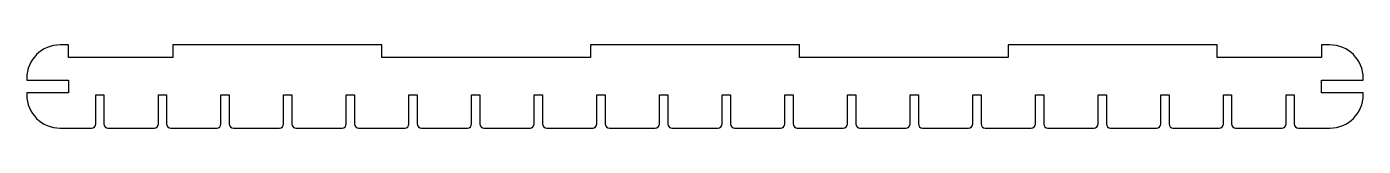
# Model space of a CAD drawing. Header units: millimetres. Extents: x -160 to 160, y -10 to 10.
import ezdxf

# ---------------------------------------------------------------- set-up
doc = ezdxf.new("R2010")
doc.units = ezdxf.units.MM
doc.layers.add('PERIMETER', color=5, linetype='CONTINUOUS')

msp = doc.modelspace()

# ---------------------------------------------------------------- linework, layer by layer
at = {"layer": 'PERIMETER'}
for p, q in [((-150.022, 10.005), (-152, 10.005)), ((-150.022, 7.005), (-150.022, 10.005)), ((-74.995, 10.005), (-125.005, 10.005)), ((-125.005, 10.005), (-125.005, 7.005)), ((-74.995, 7.005), (-74.995, 10.005)), ((25.005, 10.005), (-25.005, 10.005)), ((-25.005, 10.005), (-25.005, 7.005)), ((25.005, 7.005), (25.005, 10.005)), ((125.005, 10.005), (74.995, 10.005)), ((74.995, 10.005), (74.995, 7.005)), ((125.005, 7.005), (125.005, 10.005)), ((152, 10.005), (150.022, 10.005)), ((150.022, 10.005), (150.022, 7.005)), ((-125.005, 7.005), (-150.022, 7.005)), ((-25.005, 7.005), (-74.995, 7.005)), ((74.995, 7.005), (25.005, 7.005)), ((150.022, 7.005), (125.005, 7.005)), ((-160.005, 2), (-160.005, 1.495)), ((-160.005, 1.495), (-150.005, 1.495)), ((-150.005, 1.495), (-150.005, -1.495)), ((150.005, -1.495), (150.005, 1.495)), ((150.005, 1.495), (160.005, 1.495)), ((160.005, 1.495), (160.005, 2)), ((-150.005, -1.495), (-160.005, -1.495)), ((-160.005, -1.495), (-160.005, -2)), ((-143.495, -9), (-143.495, -2.005)), ((-143.495, -2.005), (-141.505, -2.005)), ((-141.505, -2.005), (-141.505, -9)), ((-128.495, -9), (-128.495, -2.005)), ((-128.495, -2.005), (-126.505, -2.005)), ((-126.505, -2.005), (-126.505, -9)), ((-113.495, -9), (-113.495, -2.005)), ((-113.495, -2.005), (-111.505, -2.005)), ((-111.505, -2.005), (-111.505, -9)), ((-98.495, -9), (-98.495, -2.005)), ((-98.495, -2.005), (-96.505, -2.005)), ((-96.505, -2.005), (-96.505, -9)), ((-83.495, -9), (-83.495, -2.005)), ((-83.495, -2.005), (-81.505, -2.005)), ((-81.505, -2.005), (-81.505, -9)), ((-68.495, -9), (-68.495, -2.005)), ((-68.495, -2.005), (-66.505, -2.005)), ((-66.505, -2.005), (-66.505, -9)), ((-53.495, -9), (-53.495, -2.005)), ((-53.495, -2.005), (-51.505, -2.005)), ((-51.505, -2.005), (-51.505, -9)), ((-38.495, -9), (-38.495, -2.005)), ((-38.495, -2.005), (-36.505, -2.005)), ((-36.505, -2.005), (-36.505, -9)), ((-23.495, -9), (-23.495, -2.005)), ((-23.495, -2.005), (-21.505, -2.005)), ((-21.505, -2.005), (-21.505, -9)), ((-8.495, -2.005), (-6.505, -2.005)), ((-8.495, -9), (-8.495, -2.005)), ((-6.505, -2.005), (-6.505, -9)), ((6.505, -9), (6.505, -2.005)), ((6.505, -2.005), (8.495, -2.005)), ((8.495, -2.005), (8.495, -9)), ((21.505, -9), (21.505, -2.005)), ((21.505, -2.005), (23.495, -2.005)), ((23.495, -2.005), (23.495, -9)), ((36.505, -9), (36.505, -2.005)), ((36.505, -2.005), (38.495, -2.005)), ((38.495, -2.005), (38.495, -9)), ((51.505, -9), (51.505, -2.005)), ((51.505, -2.005), (53.495, -2.005)), ((53.495, -2.005), (53.495, -9)), ((66.505, -9), (66.505, -2.005)), ((66.505, -2.005), (68.495, -2.005)), ((68.495, -2.005), (68.495, -9)), ((81.505, -9), (81.505, -2.005)), ((81.505, -2.005), (83.495, -2.005)), ((83.495, -2.005), (83.495, -9)), ((96.505, -9), (96.505, -2.005)), ((96.505, -2.005), (98.495, -2.005)), ((98.495, -2.005), (98.495, -9)), ((111.505, -9), (111.505, -2.005)), ((111.505, -2.005), (113.495, -2.005)), ((113.495, -2.005), (113.495, -9)), ((126.505, -9), (126.505, -2.005)), ((126.505, -2.005), (128.495, -2.005)), ((128.495, -2.005), (128.495, -9)), ((141.505, -9), (141.505, -2.005)), ((141.505, -2.005), (143.495, -2.005)), ((143.495, -2.005), (143.495, -9)), ((160.005, -1.495), (150.005, -1.495)), ((160.005, -2), (160.005, -1.495)), ((-152, -10.005), (-144.5, -10.005)), ((-140.5, -10.005), (-129.5, -10.005)), ((-125.5, -10.005), (-114.5, -10.005)), ((-110.5, -10.005), (-99.5, -10.005)), ((-95.5, -10.005), (-84.5, -10.005)), ((-80.5, -10.005), (-69.5, -10.005)), ((-65.5, -10.005), (-54.5, -10.005)), ((-50.5, -10.005), (-39.5, -10.005)), ((-35.5, -10.005), (-24.5, -10.005)), ((-20.5, -10.005), (-9.5, -10.005)), ((-5.5, -10.005), (5.5, -10.005)), ((9.5, -10.005), (20.5, -10.005)), ((24.5, -10.005), (35.5, -10.005)), ((39.5, -10.005), (50.5, -10.005)), ((54.5, -10.005), (65.5, -10.005)), ((69.5, -10.005), (80.5, -10.005)), ((84.5, -10.005), (95.5, -10.005)), ((99.5, -10.005), (110.5, -10.005)), ((114.5, -10.005), (125.5, -10.005)), ((129.5, -10.005), (140.5, -10.005)), ((144.5, -10.005), (152, -10.005))]:
    msp.add_line(p, q, dxfattribs=at)
for centre, radius, start, end in [((-152, 2), 8.005, 90, 180), ((152, 2), 8.005, 0, 90), ((-152, -2), 8.005, 180, 270), ((152, -2), 8.005, 270, 360), ((-144.5, -9), 1.005, -90, 0), ((-140.5, -9), 1.005, 180, 270), ((-129.5, -9), 1.005, -90, 0), ((-125.5, -9), 1.005, 180, 270), ((-114.5, -9), 1.005, -90, 0), ((-110.5, -9), 1.005, 180, 270), ((-99.5, -9), 1.005, -90, 0), ((-95.5, -9), 1.005, 180, 270), ((-84.5, -9), 1.005, -90, 0), ((-80.5, -9), 1.005, 180, 270), ((-69.5, -9), 1.005, -90, 0), ((-65.5, -9), 1.005, 180, 270), ((-54.5, -9), 1.005, -90, 0), ((-50.5, -9), 1.005, 180, 270), ((-39.5, -9), 1.005, -90, 0), ((-35.5, -9), 1.005, 180, 270), ((-24.5, -9), 1.005, -90, 0), ((-20.5, -9), 1.005, 180, 270), ((-9.5, -9), 1.005, -90, 0), ((-5.5, -9), 1.005, 180, 270), ((5.5, -9), 1.005, -90, 0), ((9.5, -9), 1.005, 180, 270), ((20.5, -9), 1.005, -90, 0), ((24.5, -9), 1.005, 180, 270), ((35.5, -9), 1.005, -90, 0), ((39.5, -9), 1.005, 180, 270), ((50.5, -9), 1.005, -90, 0), ((54.5, -9), 1.005, 180, 270), ((65.5, -9), 1.005, -90, 0), ((69.5, -9), 1.005, 180, 270), ((80.5, -9), 1.005, -90, 0), ((84.5, -9), 1.005, 180, 270), ((95.5, -9), 1.005, -90, 0), ((99.5, -9), 1.005, 180, 270), ((110.5, -9), 1.005, -90, 0), ((114.5, -9), 1.005, 180, 270), ((125.5, -9), 1.005, -90, 0), ((129.5, -9), 1.005, 180, 270), ((140.5, -9), 1.005, -90, 0), ((144.5, -9), 1.005, 180, 270)]:
    msp.add_arc(centre, radius, start, end, dxfattribs=at)

doc.saveas('drawing.dxf')
